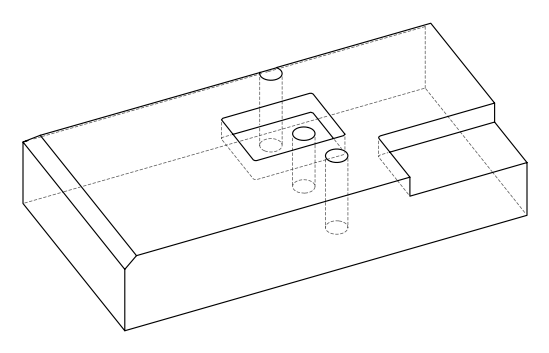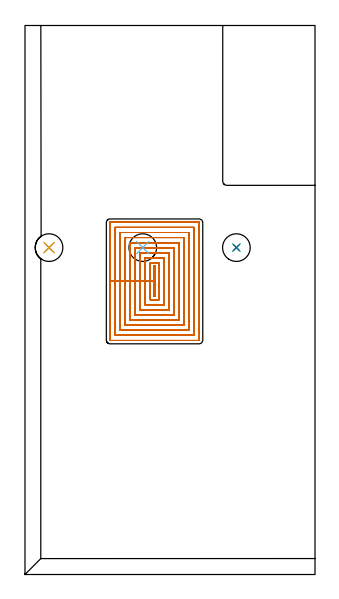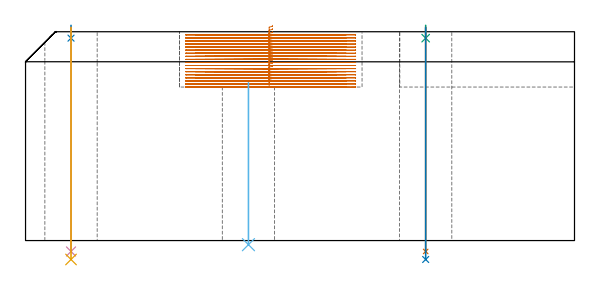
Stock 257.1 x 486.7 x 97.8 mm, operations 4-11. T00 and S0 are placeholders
(PLAN: 11 operations, 7 tool changes, 220.6 min)
(1 AREA_MILL | FG_CHAMFER_SURFACE | UGT0205_001 | 10.34 min | 25556 mm3)
(2 AREA_MILL_1 | FG_CHAMFER_SURFACE_1 | UGT0205_001 | 19.57 min | 46769 mm3)
(3 MILL_CORNER_NOTCH_RECTANGULAR | CORNER_NOTCH_RECTANGULAR | NXT0201_008 | Follow Part, ap 1.5, ae 75% | 111.07 min | 300161 mm3)
(4 MILL_RECTANGULAR_POCKET | POCKET_RECTANGULAR_STRAIGHT | NXT0201_008 | Follow Part, ap 1.5, ae 75% | 77.48 min | 244895 mm3)
(5 SPOT_DRILL | STEP1HOLE | NXT0321_9005560120000 | 0.05 min | 90 mm3)
(6 SPOT_DRILL_1 | STEP1HOLE_2 | NXT0321_9005560120000 | 0.05 min | 82 mm3)
(7 DRILL_THROUGH_HOLE_INTO_CENTER | STEP1HOLE | UGT0301_515 | 0.42 min | 10904 mm3)
(8 DRILL_TO_ENLARGE_THROUGH_HOLE | STEP1HOLE | UGT0301_058 | 0.44 min | 34914 mm3)
(9 INDEXABLE_INSERT_DRILL_THROUGH_HOLE_FROM_SOLID | STEP1HOLE_1 | NXT0302_020 | 0.31 min | 33851 mm3)
(10 DRILL_THROUGH_HOLE_INTO_CENTER_1 | STEP1HOLE_2 | UGT0301_515 | 0.42 min | 10931 mm3)
(11 DRILL_TO_ENLARGE_THROUGH_HOLE_1 | STEP1HOLE_2 | UGT0301_058 | 0.44 min | 35025 mm3)
(TOOL UGT0205_001 | Chamfer Mill 20 x 3 x 45 deg. | D20 FL50 Z2)
(TOOL NXT0201_008 | ENDMILL 6mm [2P460-0600-NA 1630] | D6 FL26 Z6)
(TOOL NXT0321_9005560120000 | NC Spot Drill, 120deg, 12mm, HSS, Uncoated | D12 PA120 FL30 Z2)
(TOOL UGT0301_515 | Carbide Drill 12.0 mm | D12 PA118 FL101 Z2)
(TOOL UGT0301_058 | Twist Drill 24.5 mm | D24.5 PA118 FL160 Z2)
(TOOL NXT0302_020 | Index. Insert Drill 24.5mm [880-D2450L25-03] | D24.5 PA176 FL74 Z2)
(OP 4 MILL_RECTANGULAR_POCKET)
G17 G21 G94 G90
T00 M6
G54
G17 G0 G90 X115.6 Y271.484 S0 M3
G43 Z107.8 H1
Z100.8
G94 G1 Y273.2 Z100.34 F250.
X114.1 Z99.938
Y259.85 Z96.361
Y246.5 F500.
X115.6
Y273.2
X114.1
Y259.85
X111.1
Y243.5
X118.6
Y276.2
X111.1
Y259.85
X106.6
Y239.
X123.1
Y280.7
X106.6
Y259.85
X102.1
Y234.5
X127.6
Y285.2
X102.1
Y259.85
X97.6
Y230.
X132.1
Y289.7
X97.6
Y259.85
X93.1
Y225.5
X136.6
Y294.2
X93.1
Y259.85
X88.6
Y221.
X141.1
Y298.7
X88.6
Y259.85
X84.1
Y216.5
X145.6
Y303.2
X84.1
Y259.85
X79.6
Y212.
X150.1
Y307.7
X79.6
Y259.85
X75.1
Y207.6
X75.105 Y207.545
X75.145 Y207.505
X75.2 Y207.5
X154.5
X154.555 Y207.505
X154.595 Y207.545
X154.6 Y207.6
Y312.1
X154.595 Y312.155
X154.555 Y312.195
X154.5 Y312.2
X75.2
X75.145 Y312.195
X75.105 Y312.155
X75.1 Y312.1
Y259.85
Y258.85
G0 X115.6 Y271.484 Z99.361
G1 Y273.2 Z98.901 F250.
X114.1 Z98.499
Y259.85 Z94.922
Y246.5 F500.
X115.6
Y273.2
X114.1
Y259.85
X111.1
Y243.5
X118.6
Y276.2
X111.1
Y259.85
X106.6
Y239.
X123.1
Y280.7
X106.6
Y259.85
X102.1
Y234.5
X127.6
Y285.2
X102.1
Y259.85
X97.6
Y230.
X132.1
Y289.7
X97.6
Y259.85
X93.1
Y225.5
X136.6
Y294.2
X93.1
Y259.85
X88.6
Y221.
X141.1
Y298.7
X88.6
Y259.85
X84.1
Y216.5
X145.6
Y303.2
X84.1
Y259.85
X79.6
Y212.
X150.1
Y307.7
X79.6
Y259.85
X75.1
Y207.6
X75.105 Y207.545
X75.145 Y207.505
X75.2 Y207.5
X154.5
X154.555 Y207.505
X154.595 Y207.545
X154.6 Y207.6
Y312.1
X154.595 Y312.155
X154.555 Y312.195
X154.5 Y312.2
X75.2
X75.145 Y312.195
X75.105 Y312.155
X75.1 Y312.1
Y259.85
Y258.85
G0 X115.6 Y271.484 Z97.922
G1 Y273.2 Z97.462 F250.
X114.1 Z97.06
Y259.85 Z93.483
Y246.5 F500.
X115.6
Y273.2
X114.1
Y259.85
X111.1
Y243.5
X118.6
Y276.2
X111.1
Y259.85
X106.6
Y239.
X123.1
Y280.7
X106.6
Y259.85
X102.1
Y234.5
X127.6
Y285.2
X102.1
Y259.85
X97.6
Y230.
X132.1
Y289.7
X97.6
Y259.85
X93.1
Y225.5
X136.6
Y294.2
X93.1
Y259.85
X88.6
Y221.
X141.1
Y298.7
X88.6
Y259.85
X84.1
Y216.5
X145.6
Y303.2
X84.1
Y259.85
X79.6
Y212.
X150.1
Y307.7
X79.6
Y259.85
X75.1
Y207.6
X75.105 Y207.545
X75.145 Y207.505
X75.2 Y207.5
X154.5
X154.555 Y207.505
X154.595 Y207.545
X154.6 Y207.6
Y312.1
X154.595 Y312.155
X154.555 Y312.195
X154.5 Y312.2
X75.2
X75.145 Y312.195
X75.105 Y312.155
X75.1 Y312.1
Y259.85
Y258.85
G0 X115.6 Y271.484 Z96.483
G1 Y273.2 Z96.023 F250.
X114.1 Z95.621
Y259.85 Z92.044
Y246.5 F500.
X115.6
Y273.2
X114.1
Y259.85
X111.1
Y243.5
X118.6
Y276.2
X111.1
Y259.85
X106.6
Y239.
X123.1
Y280.7
X106.6
Y259.85
X102.1
Y234.5
X127.6
Y285.2
X102.1
Y259.85
X97.6
Y230.
X132.1
Y289.7
X97.6
Y259.85
X93.1
Y225.5
X136.6
Y294.2
X93.1
Y259.85
X88.6
Y221.
X141.1
Y298.7
X88.6
Y259.85
X84.1
Y216.5
X145.6
Y303.2
X84.1
Y259.85
X79.6
Y212.
X150.1
Y307.7
X79.6
Y259.85
X75.1
Y207.6
X75.105 Y207.545
X75.145 Y207.505
X75.2 Y207.5
X154.5
X154.555 Y207.505
X154.595 Y207.545
X154.6 Y207.6
Y312.1
X154.595 Y312.155
X154.555 Y312.195
X154.5 Y312.2
X75.2
X75.145 Y312.195
X75.105 Y312.155
X75.1 Y312.1
Y259.85
Y258.85
G0 X115.6 Y271.484 Z95.044
G1 Y273.2 Z94.585 F250.
X114.1 Z94.183
Y259.85 Z90.605
Y246.5 F500.
X115.6
Y273.2
X114.1
Y259.85
X111.1
Y243.5
X118.6
Y276.2
X111.1
Y259.85
X106.6
Y239.
X123.1
Y280.7
X106.6
Y259.85
X102.1
Y234.5
X127.6
Y285.2
X102.1
Y259.85
X97.6
Y230.
X132.1
Y289.7
X97.6
Y259.85
X93.1
Y225.5
X136.6
Y294.2
X93.1
Y259.85
X88.6
Y221.
X141.1
Y298.7
X88.6
Y259.85
X84.1
Y216.5
X145.6
Y303.2
X84.1
Y259.85
X79.6
Y212.
X150.1
Y307.7
X79.6
Y259.85
X75.1
Y207.6
X75.105 Y207.545
X75.145 Y207.505
X75.2 Y207.5
X154.5
X154.555 Y207.505
X154.595 Y207.545
X154.6 Y207.6
Y312.1
X154.595 Y312.155
X154.555 Y312.195
X154.5 Y312.2
X75.2
X75.145 Y312.195
X75.105 Y312.155
X75.1 Y312.1
Y259.85
Y258.85
G0 X115.6 Y271.484 Z93.605
G1 Y273.2 Z93.146 F250.
X114.1 Z92.744
Y259.85 Z89.167
Y246.5 F500.
X115.6
Y273.2
X114.1
Y259.85
X111.1
Y243.5
X118.6
Y276.2
X111.1
Y259.85
X106.6
Y239.
X123.1
Y280.7
X106.6
Y259.85
X102.1
Y234.5
X127.6
Y285.2
X102.1
Y259.85
X97.6
Y230.
X132.1
Y289.7
X97.6
Y259.85
X93.1
Y225.5
X136.6
Y294.2
X93.1
Y259.85
X88.6
Y221.
X141.1
Y298.7
X88.6
Y259.85
X84.1
Y216.5
X145.6
Y303.2
X84.1
Y259.85
X79.6
Y212.
X150.1
Y307.7
X79.6
Y259.85
X75.1
Y207.6
X75.105 Y207.545
X75.145 Y207.505
X75.2 Y207.5
X154.5
X154.555 Y207.505
X154.595 Y207.545
X154.6 Y207.6
Y312.1
X154.595 Y312.155
X154.555 Y312.195
X154.5 Y312.2
X75.2
X75.145 Y312.195
X75.105 Y312.155
X75.1 Y312.1
Y259.85
Y258.85
G0 X115.6 Y271.484 Z92.167
G1 Y273.2 Z91.707 F250.
X114.1 Z91.305
Y259.85 Z87.728
Y246.5 F500.
X115.6
Y273.2
X114.1
Y259.85
X111.1
Y243.5
X118.6
Y276.2
X111.1
Y259.85
X106.6
Y239.
X123.1
Y280.7
X106.6
Y259.85
X102.1
Y234.5
X127.6
Y285.2
X102.1
Y259.85
X97.6
Y230.
X132.1
Y289.7
X97.6
Y259.85
X93.1
Y225.5
X136.6
Y294.2
X93.1
Y259.85
X88.6
Y221.
X141.1
Y298.7
X88.6
Y259.85
X84.1
Y216.5
X145.6
Y303.2
X84.1
Y259.85
X79.6
Y212.
X150.1
Y307.7
X79.6
Y259.85
X75.1
Y207.6
X75.105 Y207.545
X75.145 Y207.505
X75.2 Y207.5
X154.5
X154.555 Y207.505
X154.595 Y207.545
X154.6 Y207.6
Y312.1
X154.595 Y312.155
X154.555 Y312.195
X154.5 Y312.2
X75.2
X75.145 Y312.195
X75.105 Y312.155
X75.1 Y312.1
Y259.85
Y258.85
G0 X115.6 Y271.484 Z90.728
G1 Y273.2 Z90.268 F250.
X114.1 Z89.866
Y259.85 Z86.289
Y246.5 F500.
X115.6
Y273.2
X114.1
Y259.85
X111.1
Y243.5
X118.6
Y276.2
X111.1
Y259.85
X106.6
Y239.
X123.1
Y280.7
X106.6
Y259.85
X102.1
Y234.5
X127.6
Y285.2
X102.1
Y259.85
X97.6
Y230.
X132.1
Y289.7
X97.6
Y259.85
X93.1
Y225.5
X136.6
Y294.2
X93.1
Y259.85
X88.6
Y221.
X141.1
Y298.7
X88.6
Y259.85
X84.1
Y216.5
X145.6
Y303.2
X84.1
Y259.85
X79.6
Y212.
X150.1
Y307.7
X79.6
Y259.85
X75.1
Y207.6
X75.105 Y207.545
X75.145 Y207.505
X75.2 Y207.5
X154.5
X154.555 Y207.505
X154.595 Y207.545
X154.6 Y207.6
Y312.1
X154.595 Y312.155
X154.555 Y312.195
X154.5 Y312.2
X75.2
X75.145 Y312.195
X75.105 Y312.155
X75.1 Y312.1
Y259.85
Y258.85
G0 X115.6 Y271.484 Z89.289
G1 Y273.2 Z88.829 F250.
X114.1 Z88.427
Y259.85 Z84.85
Y246.5 F500.
X115.6
Y273.2
X114.1
Y259.85
X111.1
Y243.5
X118.6
Y276.2
X111.1
Y259.85
X106.6
Y239.
X123.1
Y280.7
X106.6
Y259.85
X102.1
Y234.5
X127.6
Y285.2
X102.1
Y259.85
X97.6
Y230.
X132.1
Y289.7
X97.6
Y259.85
X93.1
Y225.5
X136.6
Y294.2
X93.1
Y259.85
X88.6
Y221.
X141.1
Y298.7
X88.6
Y259.85
X84.1
Y216.5
X145.6
Y303.2
X84.1
Y259.85
X79.6
Y212.
X150.1
Y307.7
X79.6
Y259.85
X75.1
Y207.6
X75.105 Y207.545
X75.145 Y207.505
X75.2 Y207.5
X154.5
X154.555 Y207.505
X154.595 Y207.545
X154.6 Y207.6
Y312.1
X154.595 Y312.155
X154.555 Y312.195
X154.5 Y312.2
X75.2
X75.145 Y312.195
X75.105 Y312.155
X75.1 Y312.1
Y259.85
Y258.85
G0 X115.6 Y271.484 Z87.85
G1 Y273.2 Z87.39 F250.
X114.1 Z86.988
Y259.85 Z83.411
Y246.5 F500.
X115.6
Y273.2
X114.1
Y259.85
X111.1
Y243.5
X118.6
Y276.2
X111.1
Y259.85
X106.6
Y239.
X123.1
Y280.7
X106.6
Y259.85
X102.1
Y234.5
X127.6
Y285.2
X102.1
Y259.85
X97.6
Y230.
X132.1
Y289.7
X97.6
Y259.85
X93.1
Y225.5
X136.6
Y294.2
X93.1
Y259.85
X88.6
Y221.
X141.1
Y298.7
X88.6
Y259.85
X84.1
Y216.5
X145.6
Y303.2
X84.1
Y259.85
X79.6
Y212.
X150.1
Y307.7
X79.6
Y259.85
X75.1
Y207.6
X75.105 Y207.545
X75.145 Y207.505
X75.2 Y207.5
X154.5
X154.555 Y207.505
X154.595 Y207.545
X154.6 Y207.6
Y312.1
X154.595 Y312.155
X154.555 Y312.195
X154.5 Y312.2
X75.2
X75.145 Y312.195
X75.105 Y312.155
X75.1 Y312.1
Y259.85
Y258.85
G0 X115.6 Y271.484 Z86.411
G1 Y273.2 Z85.951 F250.
X114.1 Z85.549
Y259.85 Z81.972
Y246.5 F500.
X115.6
Y273.2
X114.1
Y259.85
X111.1
Y243.5
X118.6
Y276.2
X111.1
Y259.85
X106.6
Y239.
X123.1
Y280.7
X106.6
Y259.85
X102.1
Y234.5
X127.6
Y285.2
X102.1
Y259.85
X97.6
Y230.
X132.1
Y289.7
X97.6
Y259.85
X93.1
Y225.5
X136.6
Y294.2
X93.1
Y259.85
X88.6
Y221.
X141.1
Y298.7
X88.6
Y259.85
X84.1
Y216.5
X145.6
Y303.2
X84.1
Y259.85
X79.6
Y212.
X150.1
Y307.7
X79.6
Y259.85
X75.1
Y207.6
X75.105 Y207.545
X75.145 Y207.505
X75.2 Y207.5
X154.5
X154.555 Y207.505
X154.595 Y207.545
X154.6 Y207.6
Y312.1
X154.595 Y312.155
X154.555 Y312.195
X154.5 Y312.2
X75.2
X75.145 Y312.195
X75.105 Y312.155
X75.1 Y312.1
Y259.85
Y258.85
G0 X115.6 Y271.484 Z84.972
G1 Y273.2 Z84.512 F250.
X114.1 Z84.11
Y259.85 Z80.533
Y246.5 F500.
X115.6
Y273.2
X114.1
Y259.85
X111.1
Y243.5
X118.6
Y276.2
X111.1
Y259.85
X106.6
Y239.
X123.1
Y280.7
X106.6
Y259.85
X102.1
Y234.5
X127.6
Y285.2
X102.1
Y259.85
X97.6
Y230.
X132.1
Y289.7
X97.6
Y259.85
X93.1
Y225.5
X136.6
Y294.2
X93.1
Y259.85
X88.6
Y221.
X141.1
Y298.7
X88.6
Y259.85
X84.1
Y216.5
X145.6
Y303.2
X84.1
Y259.85
X79.6
Y212.
X150.1
Y307.7
X79.6
Y259.85
X75.1
Y207.6
X75.105 Y207.545
X75.145 Y207.505
X75.2 Y207.5
X154.5
X154.555 Y207.505
X154.595 Y207.545
X154.6 Y207.6
Y312.1
X154.595 Y312.155
X154.555 Y312.195
X154.5 Y312.2
X75.2
X75.145 Y312.195
X75.105 Y312.155
X75.1 Y312.1
Y259.85
Y258.85
G0 X115.6 Y271.484 Z83.533
G1 Y273.2 Z83.073 F250.
X114.1 Z82.672
Y259.85 Z79.094
Y246.5 F500.
X115.6
Y273.2
X114.1
Y259.85
X111.1
Y243.5
X118.6
Y276.2
X111.1
Y259.85
X106.6
Y239.
X123.1
Y280.7
X106.6
Y259.85
X102.1
Y234.5
X127.6
Y285.2
X102.1
Y259.85
X97.6
Y230.
X132.1
Y289.7
X97.6
Y259.85
X93.1
Y225.5
X136.6
Y294.2
X93.1
Y259.85
X88.6
Y221.
X141.1
Y298.7
X88.6
Y259.85
X84.1
Y216.5
X145.6
Y303.2
X84.1
Y259.85
X79.6
Y212.
X150.1
Y307.7
X79.6
Y259.85
X75.1
Y207.6
X75.105 Y207.545
X75.145 Y207.505
X75.2 Y207.5
X154.5
X154.555 Y207.505
X154.595 Y207.545
X154.6 Y207.6
Y312.1
X154.595 Y312.155
X154.555 Y312.195
X154.5 Y312.2
X75.2
X75.145 Y312.195
X75.105 Y312.155
X75.1 Y312.1
Y259.85
Y258.85
G0 X115.6 Y271.484 Z82.094
G1 Y273.2 Z81.635 F250.
X114.1 Z81.233
Y259.85 Z77.656
Y246.5 F500.
X115.6
Y273.2
X114.1
Y259.85
X111.1
Y243.5
X118.6
Y276.2
X111.1
Y259.85
X106.6
Y239.
X123.1
Y280.7
X106.6
Y259.85
X102.1
Y234.5
X127.6
Y285.2
X102.1
Y259.85
X97.6
Y230.
X132.1
Y289.7
X97.6
Y259.85
X93.1
Y225.5
X136.6
Y294.2
X93.1
Y259.85
X88.6
Y221.
X141.1
Y298.7
X88.6
Y259.85
X84.1
Y216.5
X145.6
Y303.2
X84.1
Y259.85
X79.6
Y212.
X150.1
Y307.7
X79.6
Y259.85
X75.1
Y207.6
X75.105 Y207.545
X75.145 Y207.505
X75.2 Y207.5
X154.5
X154.555 Y207.505
X154.595 Y207.545
X154.6 Y207.6
Y312.1
X154.595 Y312.155
X154.555 Y312.195
X154.5 Y312.2
X75.2
X75.145 Y312.195
X75.105 Y312.155
X75.1 Y312.1
Y259.85
Y258.85
G0 X115.6 Y271.484 Z80.656
G1 Y273.2 Z80.196 F250.
X114.1 Z79.794
Y259.85 Z76.217
Y246.5 F500.
X115.6
Y273.2
X114.1
Y259.85
X111.1
Y243.5
X118.6
Y276.2
X111.1
Y259.85
X106.6
Y239.
X123.1
Y280.7
X106.6
Y259.85
X102.1
Y234.5
X127.6
Y285.2
X102.1
Y259.85
X97.6
Y230.
X132.1
Y289.7
X97.6
Y259.85
X93.1
Y225.5
X136.6
Y294.2
X93.1
Y259.85
X88.6
Y221.
X141.1
Y298.7
X88.6
Y259.85
X84.1
Y216.5
X145.6
Y303.2
X84.1
Y259.85
X79.6
Y212.
X150.1
Y307.7
X79.6
Y259.85
X75.1
Y207.6
X75.105 Y207.545
X75.145 Y207.505
X75.2 Y207.5
X154.5
X154.555 Y207.505
X154.595 Y207.545
X154.6 Y207.6
Y312.1
X154.595 Y312.155
X154.555 Y312.195
X154.5 Y312.2
X75.2
X75.145 Y312.195
X75.105 Y312.155
X75.1 Y312.1
Y259.85
Y258.85
G0 X115.6 Y271.484 Z79.217
G1 Y273.2 Z78.757 F250.
X114.1 Z78.355
Y259.85 Z74.778
Y246.5 F500.
X115.6
Y273.2
X114.1
Y259.85
X111.1
Y243.5
X118.6
Y276.2
X111.1
Y259.85
X106.6
Y239.
X123.1
Y280.7
X106.6
Y259.85
X102.1
Y234.5
X127.6
Y285.2
X102.1
Y259.85
X97.6
Y230.
X132.1
Y289.7
X97.6
Y259.85
X93.1
Y225.5
X136.6
Y294.2
X93.1
Y259.85
X88.6
Y221.
X141.1
Y298.7
X88.6
Y259.85
X84.1
Y216.5
X145.6
Y303.2
X84.1
Y259.85
X79.6
Y212.
X150.1
Y307.7
X79.6
Y259.85
X75.1
Y207.6
X75.105 Y207.545
X75.145 Y207.505
X75.2 Y207.5
X154.5
X154.555 Y207.505
X154.595 Y207.545
X154.6 Y207.6
Y312.1
X154.595 Y312.155
X154.555 Y312.195
X154.5 Y312.2
X75.2
X75.145 Y312.195
X75.105 Y312.155
X75.1 Y312.1
Y259.85
Y258.85
G0 X115.6 Y271.484 Z77.778
G1 Y273.2 Z77.318 F250.
X114.1 Z76.916
Y259.85 Z73.339
Y246.5 F500.
X115.6
Y273.2
X114.1
Y259.85
X111.1
Y243.5
X118.6
Y276.2
X111.1
Y259.85
X106.6
Y239.
X123.1
Y280.7
X106.6
Y259.85
X102.1
Y234.5
X127.6
Y285.2
X102.1
Y259.85
X97.6
Y230.
X132.1
Y289.7
X97.6
Y259.85
X93.1
Y225.5
X136.6
Y294.2
X93.1
Y259.85
X88.6
Y221.
X141.1
Y298.7
X88.6
Y259.85
X84.1
Y216.5
X145.6
Y303.2
X84.1
Y259.85
X79.6
Y212.
X150.1
Y307.7
X79.6
Y259.85
X75.1
Y207.6
X75.105 Y207.545
X75.145 Y207.505
X75.2 Y207.5
X154.5
X154.555 Y207.505
X154.595 Y207.545
X154.6 Y207.6
Y312.1
X154.595 Y312.155
X154.555 Y312.195
X154.5 Y312.2
X75.2
X75.145 Y312.195
X75.105 Y312.155
X75.1 Y312.1
Y259.85
Y258.85
G0 X115.6 Y271.484 Z76.339
G1 Y273.2 Z75.879 F250.
X114.1 Z75.477
Y259.85 Z71.9
Y246.5 F500.
X115.6
Y273.2
X114.1
Y259.85
X111.1
Y243.5
X118.6
Y276.2
X111.1
Y259.85
X106.6
Y239.
X123.1
Y280.7
X106.6
Y259.85
X102.1
Y234.5
X127.6
Y285.2
X102.1
Y259.85
X97.6
Y230.
X132.1
Y289.7
X97.6
Y259.85
X93.1
Y225.5
X136.6
Y294.2
X93.1
Y259.85
X88.6
Y221.
X141.1
Y298.7
X88.6
Y259.85
X84.1
Y216.5
X145.6
Y303.2
X84.1
Y259.85
X79.6
Y212.
X150.1
Y307.7
X79.6
Y259.85
X75.1
Y207.6
X75.105 Y207.545
X75.145 Y207.505
X75.2 Y207.5
X154.5
X154.555 Y207.505
X154.595 Y207.545
X154.6 Y207.6
Y312.1
X154.595 Y312.155
X154.555 Y312.195
X154.5 Y312.2
X75.2
X75.145 Y312.195
X75.105 Y312.155
X75.1 Y312.1
Y259.85
Y258.85
G0 Z107.8
M5
M2
(OP 5 SPOT_DRILL)
G17 G21 G94 G90
T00 M6
G54
G17 G0 G90 X21.3 Y289.8 S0 M3
G43 Z107.8 H0
G94 G81 G98 Z94.8 F250. R100.8
G80
M5
M2
(OP 6 SPOT_DRILL_1)
G17 G21 G94 G90
T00 M6
G54
G17 G0 G90 X187.4 Y289.8 S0 M3
G43 Z107.8 H0
G94 G81 G98 Z94.8 F250. R100.8
G80
M5
M2
(OP 7 DRILL_THROUGH_HOLE_INTO_CENTER)
G17 G21 G94 G90
T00 M6
G54
G17 G0 G90 X21.3 Y289.8 S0 M3
G43 Z107.8 H0
G94 G73 G98 Z-5.105 F250. Q11.434 R99.8
G80
M5
M2
(OP 8 DRILL_TO_ENLARGE_THROUGH_HOLE)
G17 G21 G94 G90
T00 M6
G54
G17 G0 G90 X21.3 Y289.8 S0 M3
G43 Z107.8 H0
G94 G73 G98 Z-8.861 F250. Q21.332 R99.8
G80
M5
M2
(OP 9 INDEXABLE_INSERT_DRILL_THROUGH_HOLE_FROM_SOLID)
G17 G21 G94 G90
T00 M6
G54
G17 G0 G90 X104.4 Y289.8 S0 M3
G43 Z107.8 H1
G94 G81 G98 Z-1.928 F250. R73.9
G80
M5
M2
(OP 10 DRILL_THROUGH_HOLE_INTO_CENTER_1)
G17 G21 G94 G90
T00 M6
G54
G17 G0 G90 X187.4 Y289.8 S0 M3
G43 Z107.8 H0
G94 G73 G98 Z-5.105 F250. Q11.434 R99.8
G80
M5
M2
(OP 11 DRILL_TO_ENLARGE_THROUGH_HOLE_1)
G17 G21 G94 G90
T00 M6
G54
G17 G0 G90 X187.4 Y289.8 S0 M3
G43 Z107.8 H0
G94 G73 G98 Z-8.861 F250. Q21.332 R99.8
G80
M5
M2
